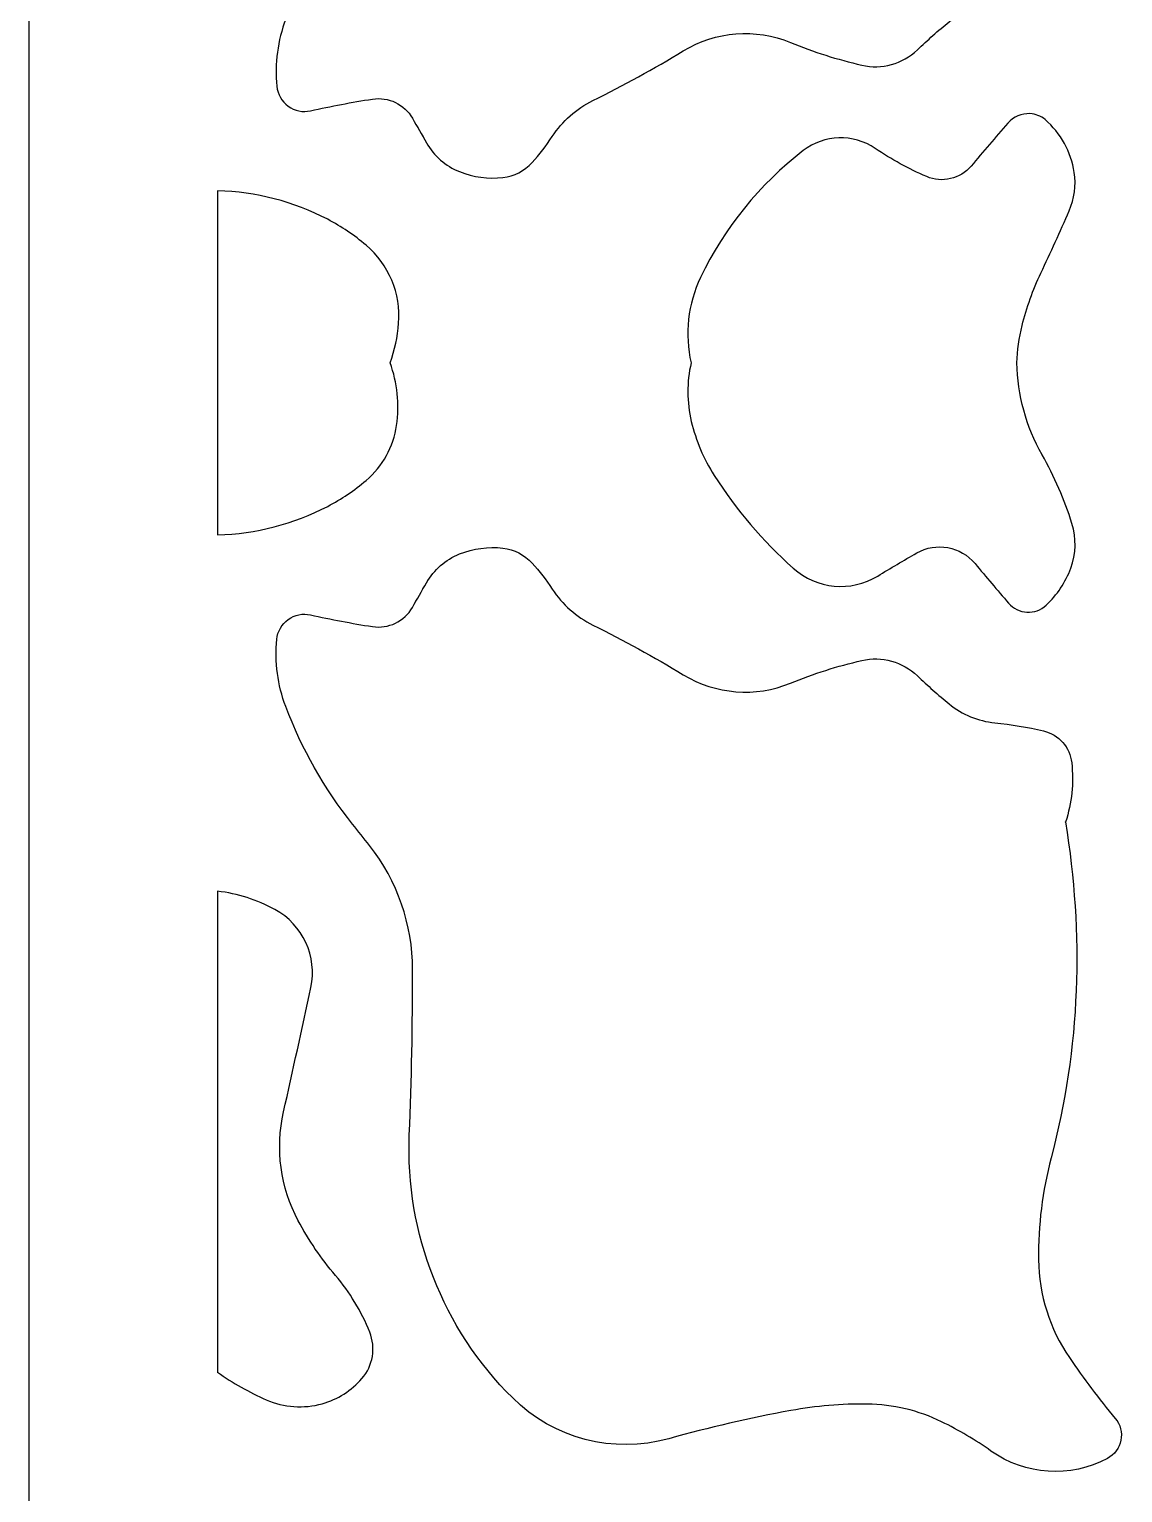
# Model space of a CAD drawing. Header units: centimetres. Extents: x -9.9 to 10.3, y -9.5 to 9.3.
# Drawn here: x -9.882 to -7.76, y -2.347 to 0.491 of the extents above; entities that cross this region are included whole.
import ezdxf

# ---------------------------------------------------------------- set-up
doc = ezdxf.new("R2010")
doc.units = ezdxf.units.CM
doc.header["$MEASUREMENT"] = 0
doc.layers.add('layer 1', color=7, linetype='Continuous')

msp = doc.modelspace()

# ---------------------------------------------------------------- linework, layer by layer
at = {"layer": 'layer 1', "color": 177}
for points, knots in [([(-0.14037, 9.32214), (-0.14037, 9.32214), (-9.88152, 9.32214), (-9.88152, 9.32214), (-9.88152, 9.32214), (-9.88152, 9.32214), (-9.88152, -9.53163), (-9.88152, -9.53163), (-9.88152, -9.53163), (-9.88152, -9.53163), (-0.14037, -9.53163), (-0.14037, -9.53163), (-0.14037, -9.53163), (-0.14037, -9.53163), (-0.14037, 9.32214), (-0.14037, 9.32214)], [0, 0, 0, 0, 0.2, 0.2, 0.2, 0.2, 0.4, 0.4, 0.4, 0.4, 0.6, 0.6, 0.6, 0.6, 1, 1, 1, 1]), ([(-7.87078, 0.73526), (-7.85875, 0.69813), (-7.85472, 0.65886), (-7.85896, 0.62006), (-7.85896, 0.62006), (-7.86223, 0.59), (-7.88411, 0.56524), (-7.91353, 0.55824), (-7.91353, 0.55824), (-7.94465, 0.55086), (-7.97623, 0.54559), (-8.00806, 0.54247), (-8.00806, 0.54247), (-8.04056, 0.53927), (-8.07137, 0.52655), (-8.09664, 0.50587), (-8.09664, 0.50587), (-8.11793, 0.48846), (-8.13852, 0.47022), (-8.15838, 0.45119), (-8.15838, 0.45119), (-8.18696, 0.42379), (-8.22746, 0.41265), (-8.26605, 0.42154), (-8.26605, 0.42154), (-8.31333, 0.43245), (-8.35966, 0.44718), (-8.40456, 0.46559), (-8.40456, 0.46559), (-8.47255, 0.49346), (-8.54967, 0.48744), (-8.61248, 0.4493), (-8.61248, 0.4493), (-8.66957, 0.41464), (-8.72813, 0.38246), (-8.788, 0.35286), (-8.788, 0.35286), (-8.82, 0.33703), (-8.84717, 0.31294), (-8.86671, 0.28305), (-8.86671, 0.28305), (-8.87834, 0.26526), (-8.89138, 0.24842), (-8.9057, 0.2327), (-8.9057, 0.2327), (-8.92046, 0.2165), (-8.9406, 0.20618), (-8.96238, 0.20364), (-8.96238, 0.20364), (-8.99098, 0.20032), (-9.01997, 0.20423), (-9.04667, 0.215), (-9.04667, 0.215), (-9.0737, 0.2259), (-9.09628, 0.24562), (-9.11074, 0.27093), (-9.11074, 0.27093), (-9.11981, 0.2868), (-9.1289, 0.30266), (-9.13801, 0.31851), (-9.13801, 0.31851), (-9.15372, 0.34581), (-9.18457, 0.36063), (-9.21569, 0.35578), (-9.21569, 0.35578), (-9.25592, 0.34953), (-9.29594, 0.34195), (-9.33567, 0.33307), (-9.33567, 0.33307), (-9.35076, 0.32968), (-9.36658, 0.33293), (-9.37912, 0.342), (-9.37912, 0.342), (-9.39165, 0.35107), (-9.39969, 0.36517), (-9.4012, 0.38056), (-9.4012, 0.38056), (-9.40547, 0.42469), (-9.39954, 0.46924), (-9.38389, 0.51072), (-9.38389, 0.51072), (-9.35279, 0.59313), (-9.30901, 0.67021), (-9.25415, 0.73912), (-9.25415, 0.73912), (-9.24317, 0.75291), (-9.23222, 0.76673), (-9.22131, 0.78057), (-9.22131, 0.78057), (-9.16721, 0.84922), (-9.13776, 0.93401), (-9.13771, 1.02142), (-9.13771, 1.02142), (-9.13766, 1.10075), (-9.1402, 1.18006), (-9.14535, 1.25923), (-9.14535, 1.25923), (-9.15052, 1.33867), (-9.14585, 1.41846), (-9.13144, 1.49676), (-9.13144, 1.49676), (-9.10665, 1.63137), (-9.04121, 1.75524), (-8.94401, 1.85162), (-8.94401, 1.85162), (-8.8642, 1.93079), (-8.74791, 1.96102), (-8.6396, 1.93087), (-8.6396, 1.93087), (-8.53275, 1.90109), (-8.4239, 1.87903), (-8.31388, 1.86484), (-8.31388, 1.86484), (-8.2445, 1.8559), (-8.17406, 1.86749), (-8.1112, 1.8982), (-8.1112, 1.8982), (-8.07793, 1.91451), (-8.04601, 1.93346), (-8.01576, 1.95486), (-8.01576, 1.95486), (-7.94913, 2.00202), (-7.86151, 2.00753), (-7.78945, 1.96918), (-7.78945, 1.96918), (-7.77596, 1.96201), (-7.76642, 1.94916), (-7.76345, 1.93417), (-7.76345, 1.93417), (-7.76049, 1.91919), (-7.76449, 1.90359), (-7.77424, 1.89183), (-7.77424, 1.89183), (-7.80578, 1.85386), (-7.83552, 1.81445), (-7.86338, 1.77371), (-7.86338, 1.77371), (-7.90165, 1.71771), (-7.92249, 1.65168), (-7.92327, 1.58387), (-7.92327, 1.58387), (-7.92404, 1.51721), (-7.91579, 1.45077), (-7.89875, 1.38632), (-7.89875, 1.38632), (-7.87073, 1.28036), (-7.85447, 1.17161), (-7.85028, 1.06209), (-7.85028, 1.06209), (-7.84609, 0.95261), (-7.85306, 0.84297), (-7.87107, 0.73491), (-7.87107, 0.73491), (-7.87107, 0.73491), (-7.87078, 0.73526), (-7.87078, 0.73526)], [0, 0, 0, 0, 0.025, 0.025, 0.025, 0.025, 0.05, 0.05, 0.05, 0.05, 0.075, 0.075, 0.075, 0.075, 0.1, 0.1, 0.1, 0.1, 0.125, 0.125, 0.125, 0.125, 0.15, 0.15, 0.15, 0.15, 0.175, 0.175, 0.175, 0.175, 0.2, 0.2, 0.2, 0.2, 0.225, 0.225, 0.225, 0.225, 0.25, 0.25, 0.25, 0.25, 0.275, 0.275, 0.275, 0.275, 0.3, 0.3, 0.3, 0.3, 0.325, 0.325, 0.325, 0.325, 0.35, 0.35, 0.35, 0.35, 0.375, 0.375, 0.375, 0.375, 0.4, 0.4, 0.4, 0.4, 0.425, 0.425, 0.425, 0.425, 0.45, 0.45, 0.45, 0.45, 0.475, 0.475, 0.475, 0.475, 0.5, 0.5, 0.5, 0.5, 0.525, 0.525, 0.525, 0.525, 0.55, 0.55, 0.55, 0.55, 0.575, 0.575, 0.575, 0.575, 0.6, 0.6, 0.6, 0.6, 0.625, 0.625, 0.625, 0.625, 0.65, 0.65, 0.65, 0.65, 0.675, 0.675, 0.675, 0.675, 0.7, 0.7, 0.7, 0.7, 0.725, 0.725, 0.725, 0.725, 0.75, 0.75, 0.75, 0.75, 0.775, 0.775, 0.775, 0.775, 0.8, 0.8, 0.8, 0.8, 0.825, 0.825, 0.825, 0.825, 0.85, 0.85, 0.85, 0.85, 0.875, 0.875, 0.875, 0.875, 0.9, 0.9, 0.9, 0.9, 0.925, 0.925, 0.925, 0.925, 0.95, 0.95, 0.95, 0.95, 1, 1, 1, 1]), ([(-7.96522, -0.15577), (-7.96401, -0.21832), (-7.94723, -0.27955), (-7.91638, -0.33397), (-7.91638, -0.33397), (-7.89237, -0.37633), (-7.87293, -0.42114), (-7.8584, -0.46761), (-7.8584, -0.46761), (-7.84956, -0.49587), (-7.85035, -0.52629), (-7.86063, -0.55406), (-7.86063, -0.55406), (-7.87077, -0.58146), (-7.88721, -0.60611), (-7.90861, -0.62602), (-7.90861, -0.62602), (-7.91863, -0.63535), (-7.93202, -0.64021), (-7.9457, -0.63948), (-7.9457, -0.63948), (-7.95938, -0.63875), (-7.97222, -0.63244), (-7.98119, -0.62208), (-7.98119, -0.62208), (-8.00318, -0.59667), (-8.0249, -0.57101), (-8.04634, -0.54513), (-8.04634, -0.54513), (-8.0741, -0.51164), (-8.12187, -0.50295), (-8.1596, -0.52459), (-8.1596, -0.52459), (-8.18503, -0.53916), (-8.21026, -0.55407), (-8.23528, -0.56932), (-8.23528, -0.56932), (-8.28717, -0.60096), (-8.35373, -0.59482), (-8.39904, -0.5543), (-8.39904, -0.5543), (-8.45807, -0.50147), (-8.50968, -0.44086), (-8.55243, -0.37416), (-8.55243, -0.37416), (-8.57303, -0.34202), (-8.58807, -0.30663), (-8.59692, -0.2695), (-8.59692, -0.2695), (-8.60582, -0.23213), (-8.60595, -0.1932), (-8.59731, -0.15577), (-8.59731, -0.15577), (-8.61018, -0.10017), (-8.60375, -0.0418), (-8.57911, 0.00968), (-8.57911, 0.00968), (-8.53293, 0.10616), (-8.46468, 0.19046), (-8.37995, 0.25574), (-8.37995, 0.25574), (-8.33915, 0.28719), (-8.28273, 0.28892), (-8.24004, 0.2601), (-8.24004, 0.2601), (-8.20857, 0.23884), (-8.17518, 0.22057), (-8.14029, 0.20554), (-8.14029, 0.20554), (-8.11023, 0.19259), (-8.07526, 0.20079), (-8.05413, 0.22579), (-8.05413, 0.22579), (-8.03051, 0.25371), (-8.0067, 0.28147), (-7.98271, 0.30907), (-7.98271, 0.30907), (-7.972, 0.3214), (-7.95625, 0.32818), (-7.93993, 0.32752), (-7.93993, 0.32752), (-7.92915, 0.32709), (-7.91882, 0.32303), (-7.91062, 0.316), (-7.91062, 0.316), (-7.88006, 0.2898), (-7.85995, 0.25345), (-7.85396, 0.21365), (-7.85396, 0.21365), (-7.85016, 0.18835), (-7.85357, 0.16247), (-7.8638, 0.13902), (-7.8638, 0.13902), (-7.88145, 0.09853), (-7.89976, 0.05832), (-7.91871, 0.01841), (-7.91871, 0.01841), (-7.93421, -0.01424), (-7.9464, -0.04837), (-7.9551, -0.08345), (-7.9551, -0.08345), (-7.96093, -0.10715), (-7.96432, -0.13138), (-7.96522, -0.15577)], [0, 0, 0, 0, 0.037037, 0.037037, 0.037037, 0.037037, 0.0740741, 0.0740741, 0.0740741, 0.0740741, 0.1111111, 0.1111111, 0.1111111, 0.1111111, 0.1481481, 0.1481481, 0.1481481, 0.1481481, 0.1851852, 0.1851852, 0.1851852, 0.1851852, 0.2222222, 0.2222222, 0.2222222, 0.2222222, 0.2592593, 0.2592593, 0.2592593, 0.2592593, 0.2962963, 0.2962963, 0.2962963, 0.2962963, 0.3333333, 0.3333333, 0.3333333, 0.3333333, 0.3703704, 0.3703704, 0.3703704, 0.3703704, 0.4074074, 0.4074074, 0.4074074, 0.4074074, 0.4444444, 0.4444444, 0.4444444, 0.4444444, 0.4814815, 0.4814815, 0.4814815, 0.4814815, 0.5185185, 0.5185185, 0.5185185, 0.5185185, 0.5555556, 0.5555556, 0.5555556, 0.5555556, 0.5925926, 0.5925926, 0.5925926, 0.5925926, 0.6296296, 0.6296296, 0.6296296, 0.6296296, 0.6666667, 0.6666667, 0.6666667, 0.6666667, 0.7037037, 0.7037037, 0.7037037, 0.7037037, 0.7407407, 0.7407407, 0.7407407, 0.7407407, 0.7777778, 0.7777778, 0.7777778, 0.7777778, 0.8148148, 0.8148148, 0.8148148, 0.8148148, 0.8518519, 0.8518519, 0.8518519, 0.8518519, 0.8888889, 0.8888889, 0.8888889, 0.8888889, 0.9259259, 0.9259259, 0.9259259, 0.9259259, 1, 1, 1, 1]), ([(-9.51628, -0.15577), (-9.51628, -0.15577), (-9.51628, 0.17795), (-9.51628, 0.17795), (-9.51628, 0.17795), (-9.4417, 0.176), (-9.36853, 0.15705), (-9.30237, 0.12257), (-9.30237, 0.12257), (-9.27586, 0.10854), (-9.25094, 0.09169), (-9.22803, 0.07233), (-9.22803, 0.07233), (-9.18387, 0.03499), (-9.16033, -0.02135), (-9.16478, -0.07901), (-9.16478, -0.07901), (-9.1668, -0.10522), (-9.17234, -0.13104), (-9.18125, -0.15577), (-9.18125, -0.15577), (-9.16726, -0.19458), (-9.16301, -0.23624), (-9.16885, -0.27707), (-9.16885, -0.27707), (-9.17479, -0.31865), (-9.19581, -0.35662), (-9.22787, -0.38376), (-9.22787, -0.38376), (-9.25082, -0.40319), (-9.2758, -0.4201), (-9.30237, -0.43418), (-9.30237, -0.43418), (-9.36856, -0.46858), (-9.44172, -0.4875), (-9.51628, -0.48951), (-9.51628, -0.48951), (-9.51628, -0.48951), (-9.51628, -0.15577), (-9.51628, -0.15577)], [0, 0, 0, 0, 0.0909091, 0.0909091, 0.0909091, 0.0909091, 0.1818182, 0.1818182, 0.1818182, 0.1818182, 0.2727273, 0.2727273, 0.2727273, 0.2727273, 0.3636364, 0.3636364, 0.3636364, 0.3636364, 0.4545455, 0.4545455, 0.4545455, 0.4545455, 0.5454545, 0.5454545, 0.5454545, 0.5454545, 0.6363636, 0.6363636, 0.6363636, 0.6363636, 0.7272727, 0.7272727, 0.7272727, 0.7272727, 0.8181818, 0.8181818, 0.8181818, 0.8181818, 1, 1, 1, 1]), ([(-7.87078, -1.04674), (-7.85874, -1.00966), (-7.8547, -0.97046), (-7.85892, -0.93169), (-7.85892, -0.93169), (-7.86221, -0.90157), (-7.88405, -0.87679), (-7.91353, -0.8698), (-7.91353, -0.8698), (-7.94465, -0.86241), (-7.97623, -0.85713), (-8.00806, -0.85399), (-8.00806, -0.85399), (-8.04054, -0.85079), (-8.07137, -0.83805), (-8.09664, -0.8174), (-8.09664, -0.8174), (-8.11793, -0.8), (-8.13853, -0.78176), (-8.15838, -0.76274), (-8.15838, -0.76274), (-8.187, -0.73534), (-8.22745, -0.7242), (-8.26605, -0.73311), (-8.26605, -0.73311), (-8.31333, -0.74401), (-8.35965, -0.75874), (-8.40455, -0.77713), (-8.40455, -0.77713), (-8.4725, -0.80498), (-8.54969, -0.79891), (-8.61247, -0.76083), (-8.61247, -0.76083), (-8.66959, -0.72618), (-8.72815, -0.69399), (-8.78802, -0.66435), (-8.78802, -0.66435), (-8.81999, -0.64853), (-8.84716, -0.62443), (-8.8667, -0.59458), (-8.8667, -0.59458), (-8.87835, -0.57679), (-8.89139, -0.55996), (-8.9057, -0.54423), (-8.9057, -0.54423), (-8.92047, -0.52802), (-8.94059, -0.5177), (-8.96238, -0.51519), (-8.96238, -0.51519), (-8.99099, -0.51188), (-9.01996, -0.51579), (-9.04666, -0.52657), (-9.04666, -0.52657), (-9.0737, -0.53748), (-9.09627, -0.55717), (-9.11073, -0.58249), (-9.11073, -0.58249), (-9.11982, -0.59838), (-9.12892, -0.61425), (-9.13805, -0.63012), (-9.13805, -0.63012), (-9.15372, -0.65739), (-9.18461, -0.67218), (-9.21569, -0.66736), (-9.21569, -0.66736), (-9.25592, -0.6611), (-9.29593, -0.65351), (-9.33566, -0.6446), (-9.33566, -0.6446), (-9.35078, -0.64122), (-9.36662, -0.6445), (-9.37916, -0.65359), (-9.37916, -0.65359), (-9.3917, -0.66269), (-9.39972, -0.67665), (-9.4012, -0.69207), (-9.4012, -0.69207), (-9.40547, -0.73622), (-9.39955, -0.78074), (-9.38389, -0.82223), (-9.38389, -0.82223), (-9.35278, -0.90466), (-9.30902, -0.98171), (-9.25415, -1.05064), (-9.25415, -1.05064), (-9.24316, -1.06444), (-9.2322, -1.07827), (-9.22128, -1.09212), (-9.22128, -1.09212), (-9.1672, -1.16074), (-9.13776, -1.24561), (-9.1377, -1.33297), (-9.1377, -1.33297), (-9.13764, -1.43979), (-9.13976, -1.5466), (-9.14407, -1.65333), (-9.14407, -1.65333), (-9.15174, -1.84408), (-9.07904, -2.02917), (-8.94351, -2.16362), (-8.94351, -2.16362), (-8.86404, -2.24245), (-8.74851, -2.27262), (-8.64067, -2.24259), (-8.64067, -2.24259), (-8.56251, -2.22085), (-8.48341, -2.20262), (-8.40361, -2.18797), (-8.40361, -2.18797), (-8.35482, -2.17898), (-8.30527, -2.17475), (-8.25566, -2.17535), (-8.25566, -2.17535), (-8.20556, -2.17596), (-8.15621, -2.1877), (-8.1112, -2.20971), (-8.1112, -2.20971), (-8.07784, -2.22605), (-8.04584, -2.24504), (-8.0155, -2.26648), (-8.0155, -2.26648), (-7.9489, -2.31352), (-7.86157, -2.3191), (-7.78957, -2.28082), (-7.78957, -2.28082), (-7.77601, -2.2736), (-7.76643, -2.26066), (-7.76348, -2.24559), (-7.76348, -2.24559), (-7.76054, -2.23052), (-7.76447, -2.215), (-7.7743, -2.20321), (-7.7743, -2.20321), (-7.80583, -2.16531), (-7.83556, -2.12595), (-7.86338, -2.08525), (-7.86338, -2.08525), (-7.90165, -2.02928), (-7.92249, -1.96319), (-7.92327, -1.8954), (-7.92327, -1.8954), (-7.92404, -1.82874), (-7.91579, -1.76228), (-7.89875, -1.69783), (-7.89875, -1.69783), (-7.87073, -1.59185), (-7.85448, -1.48313), (-7.85028, -1.37359), (-7.85028, -1.37359), (-7.84609, -1.2641), (-7.85305, -1.15448), (-7.87107, -1.0464), (-7.87107, -1.0464), (-7.87107, -1.0464), (-7.87078, -1.04674), (-7.87078, -1.04674)], [0, 0, 0, 0, 0.025, 0.025, 0.025, 0.025, 0.05, 0.05, 0.05, 0.05, 0.075, 0.075, 0.075, 0.075, 0.1, 0.1, 0.1, 0.1, 0.125, 0.125, 0.125, 0.125, 0.15, 0.15, 0.15, 0.15, 0.175, 0.175, 0.175, 0.175, 0.2, 0.2, 0.2, 0.2, 0.225, 0.225, 0.225, 0.225, 0.25, 0.25, 0.25, 0.25, 0.275, 0.275, 0.275, 0.275, 0.3, 0.3, 0.3, 0.3, 0.325, 0.325, 0.325, 0.325, 0.35, 0.35, 0.35, 0.35, 0.375, 0.375, 0.375, 0.375, 0.4, 0.4, 0.4, 0.4, 0.425, 0.425, 0.425, 0.425, 0.45, 0.45, 0.45, 0.45, 0.475, 0.475, 0.475, 0.475, 0.5, 0.5, 0.5, 0.5, 0.525, 0.525, 0.525, 0.525, 0.55, 0.55, 0.55, 0.55, 0.575, 0.575, 0.575, 0.575, 0.6, 0.6, 0.6, 0.6, 0.625, 0.625, 0.625, 0.625, 0.65, 0.65, 0.65, 0.65, 0.675, 0.675, 0.675, 0.675, 0.7, 0.7, 0.7, 0.7, 0.725, 0.725, 0.725, 0.725, 0.75, 0.75, 0.75, 0.75, 0.775, 0.775, 0.775, 0.775, 0.8, 0.8, 0.8, 0.8, 0.825, 0.825, 0.825, 0.825, 0.85, 0.85, 0.85, 0.85, 0.875, 0.875, 0.875, 0.875, 0.9, 0.9, 0.9, 0.9, 0.925, 0.925, 0.925, 0.925, 0.95, 0.95, 0.95, 0.95, 1, 1, 1, 1]), ([(-9.51628, -2.11382), (-9.51628, -2.11382), (-9.51628, -1.18069), (-9.51628, -1.18069), (-9.51628, -1.18069), (-9.47729, -1.18535), (-9.43952, -1.19735), (-9.40499, -1.21604), (-9.40499, -1.21604), (-9.35065, -1.24543), (-9.32222, -1.30723), (-9.33515, -1.36764), (-9.33515, -1.36764), (-9.35241, -1.44808), (-9.37008, -1.52843), (-9.38817, -1.60869), (-9.38817, -1.60869), (-9.40427, -1.68017), (-9.39419, -1.75501), (-9.35972, -1.81967), (-9.35972, -1.81967), (-9.33956, -1.85758), (-9.31534, -1.89318), (-9.28748, -1.92585), (-9.28748, -1.92585), (-9.25953, -1.95863), (-9.23707, -1.99573), (-9.22096, -2.03569), (-9.22096, -2.03569), (-9.20868, -2.06614), (-9.21449, -2.10094), (-9.23597, -2.12577), (-9.23597, -2.12577), (-9.25632, -2.14929), (-9.28315, -2.1663), (-9.31309, -2.17468), (-9.31309, -2.17468), (-9.34902, -2.18478), (-9.38735, -2.18209), (-9.42153, -2.1671), (-9.42153, -2.1671), (-9.45479, -2.15252), (-9.48653, -2.13467), (-9.51628, -2.11382)], [0, 0, 0, 0, 0.0833333, 0.0833333, 0.0833333, 0.0833333, 0.1666667, 0.1666667, 0.1666667, 0.1666667, 0.25, 0.25, 0.25, 0.25, 0.3333333, 0.3333333, 0.3333333, 0.3333333, 0.4166667, 0.4166667, 0.4166667, 0.4166667, 0.5, 0.5, 0.5, 0.5, 0.5833333, 0.5833333, 0.5833333, 0.5833333, 0.6666667, 0.6666667, 0.6666667, 0.6666667, 0.75, 0.75, 0.75, 0.75, 0.8333333, 0.8333333, 0.8333333, 0.8333333, 1, 1, 1, 1])]:
    msp.add_open_spline(points, degree=3, knots=knots, dxfattribs=at)
at = {"layer": 'layer 1', "lineweight": 9}
for points, knots in [([(-0.14037, 9.32214), (-0.14037, 9.32214), (-9.88152, 9.32214), (-9.88152, 9.32214), (-9.88152, 9.32214), (-9.88152, 9.32214), (-9.88152, -9.53163), (-9.88152, -9.53163), (-9.88152, -9.53163), (-9.88152, -9.53163), (-0.14037, -9.53163), (-0.14037, -9.53163), (-0.14037, -9.53163), (-0.14037, -9.53163), (-0.14037, 9.32214), (-0.14037, 9.32214)], [0, 0, 0, 0, 0.2, 0.2, 0.2, 0.2, 0.4, 0.4, 0.4, 0.4, 0.6, 0.6, 0.6, 0.6, 1, 1, 1, 1]), ([(-7.87078, 0.73526), (-7.85875, 0.69813), (-7.85472, 0.65886), (-7.85896, 0.62006), (-7.85896, 0.62006), (-7.86223, 0.59), (-7.88411, 0.56524), (-7.91353, 0.55824), (-7.91353, 0.55824), (-7.94465, 0.55086), (-7.97623, 0.54559), (-8.00806, 0.54247), (-8.00806, 0.54247), (-8.04056, 0.53927), (-8.07137, 0.52655), (-8.09664, 0.50587), (-8.09664, 0.50587), (-8.11793, 0.48846), (-8.13852, 0.47022), (-8.15838, 0.45119), (-8.15838, 0.45119), (-8.18696, 0.42379), (-8.22746, 0.41265), (-8.26605, 0.42154), (-8.26605, 0.42154), (-8.31333, 0.43245), (-8.35966, 0.44718), (-8.40456, 0.46559), (-8.40456, 0.46559), (-8.47255, 0.49346), (-8.54967, 0.48744), (-8.61248, 0.4493), (-8.61248, 0.4493), (-8.66957, 0.41464), (-8.72813, 0.38246), (-8.788, 0.35286), (-8.788, 0.35286), (-8.82, 0.33703), (-8.84717, 0.31294), (-8.86671, 0.28305), (-8.86671, 0.28305), (-8.87834, 0.26526), (-8.89138, 0.24842), (-8.9057, 0.2327), (-8.9057, 0.2327), (-8.92046, 0.2165), (-8.9406, 0.20618), (-8.96238, 0.20364), (-8.96238, 0.20364), (-8.99098, 0.20032), (-9.01997, 0.20423), (-9.04667, 0.215), (-9.04667, 0.215), (-9.0737, 0.2259), (-9.09628, 0.24562), (-9.11074, 0.27093), (-9.11074, 0.27093), (-9.11981, 0.2868), (-9.1289, 0.30266), (-9.13801, 0.31851), (-9.13801, 0.31851), (-9.15372, 0.34581), (-9.18457, 0.36063), (-9.21569, 0.35578), (-9.21569, 0.35578), (-9.25592, 0.34953), (-9.29594, 0.34195), (-9.33567, 0.33307), (-9.33567, 0.33307), (-9.35076, 0.32968), (-9.36658, 0.33293), (-9.37912, 0.342), (-9.37912, 0.342), (-9.39165, 0.35107), (-9.39969, 0.36517), (-9.4012, 0.38056), (-9.4012, 0.38056), (-9.40547, 0.42469), (-9.39954, 0.46924), (-9.38389, 0.51072), (-9.38389, 0.51072), (-9.35279, 0.59313), (-9.30901, 0.67021), (-9.25415, 0.73912), (-9.25415, 0.73912), (-9.24317, 0.75291), (-9.23222, 0.76673), (-9.22131, 0.78057), (-9.22131, 0.78057), (-9.16721, 0.84922), (-9.13776, 0.93401), (-9.13771, 1.02142), (-9.13771, 1.02142), (-9.13766, 1.10075), (-9.1402, 1.18006), (-9.14535, 1.25923), (-9.14535, 1.25923), (-9.15052, 1.33867), (-9.14585, 1.41846), (-9.13144, 1.49676), (-9.13144, 1.49676), (-9.10665, 1.63137), (-9.04121, 1.75524), (-8.94401, 1.85162), (-8.94401, 1.85162), (-8.8642, 1.93079), (-8.74791, 1.96102), (-8.6396, 1.93087), (-8.6396, 1.93087), (-8.53275, 1.90109), (-8.4239, 1.87903), (-8.31388, 1.86484), (-8.31388, 1.86484), (-8.2445, 1.8559), (-8.17406, 1.86749), (-8.1112, 1.8982), (-8.1112, 1.8982), (-8.07793, 1.91451), (-8.04601, 1.93346), (-8.01576, 1.95486), (-8.01576, 1.95486), (-7.94913, 2.00202), (-7.86151, 2.00753), (-7.78945, 1.96918), (-7.78945, 1.96918), (-7.77596, 1.96201), (-7.76642, 1.94916), (-7.76345, 1.93417), (-7.76345, 1.93417), (-7.76049, 1.91919), (-7.76449, 1.90359), (-7.77424, 1.89183), (-7.77424, 1.89183), (-7.80578, 1.85386), (-7.83552, 1.81445), (-7.86338, 1.77371), (-7.86338, 1.77371), (-7.90165, 1.71771), (-7.92249, 1.65168), (-7.92327, 1.58387), (-7.92327, 1.58387), (-7.92404, 1.51721), (-7.91579, 1.45077), (-7.89875, 1.38632), (-7.89875, 1.38632), (-7.87073, 1.28036), (-7.85447, 1.17161), (-7.85028, 1.06209), (-7.85028, 1.06209), (-7.84609, 0.95261), (-7.85306, 0.84297), (-7.87107, 0.73491), (-7.87107, 0.73491), (-7.87107, 0.73491), (-7.87078, 0.73526), (-7.87078, 0.73526)], [0, 0, 0, 0, 0.025, 0.025, 0.025, 0.025, 0.05, 0.05, 0.05, 0.05, 0.075, 0.075, 0.075, 0.075, 0.1, 0.1, 0.1, 0.1, 0.125, 0.125, 0.125, 0.125, 0.15, 0.15, 0.15, 0.15, 0.175, 0.175, 0.175, 0.175, 0.2, 0.2, 0.2, 0.2, 0.225, 0.225, 0.225, 0.225, 0.25, 0.25, 0.25, 0.25, 0.275, 0.275, 0.275, 0.275, 0.3, 0.3, 0.3, 0.3, 0.325, 0.325, 0.325, 0.325, 0.35, 0.35, 0.35, 0.35, 0.375, 0.375, 0.375, 0.375, 0.4, 0.4, 0.4, 0.4, 0.425, 0.425, 0.425, 0.425, 0.45, 0.45, 0.45, 0.45, 0.475, 0.475, 0.475, 0.475, 0.5, 0.5, 0.5, 0.5, 0.525, 0.525, 0.525, 0.525, 0.55, 0.55, 0.55, 0.55, 0.575, 0.575, 0.575, 0.575, 0.6, 0.6, 0.6, 0.6, 0.625, 0.625, 0.625, 0.625, 0.65, 0.65, 0.65, 0.65, 0.675, 0.675, 0.675, 0.675, 0.7, 0.7, 0.7, 0.7, 0.725, 0.725, 0.725, 0.725, 0.75, 0.75, 0.75, 0.75, 0.775, 0.775, 0.775, 0.775, 0.8, 0.8, 0.8, 0.8, 0.825, 0.825, 0.825, 0.825, 0.85, 0.85, 0.85, 0.85, 0.875, 0.875, 0.875, 0.875, 0.9, 0.9, 0.9, 0.9, 0.925, 0.925, 0.925, 0.925, 0.95, 0.95, 0.95, 0.95, 1, 1, 1, 1]), ([(-7.96522, -0.15577), (-7.96401, -0.21832), (-7.94723, -0.27955), (-7.91638, -0.33397), (-7.91638, -0.33397), (-7.89237, -0.37633), (-7.87293, -0.42114), (-7.8584, -0.46761), (-7.8584, -0.46761), (-7.84956, -0.49587), (-7.85035, -0.52629), (-7.86063, -0.55406), (-7.86063, -0.55406), (-7.87077, -0.58146), (-7.88721, -0.60611), (-7.90861, -0.62602), (-7.90861, -0.62602), (-7.91863, -0.63535), (-7.93202, -0.64021), (-7.9457, -0.63948), (-7.9457, -0.63948), (-7.95938, -0.63875), (-7.97222, -0.63244), (-7.98119, -0.62208), (-7.98119, -0.62208), (-8.00318, -0.59667), (-8.0249, -0.57101), (-8.04634, -0.54513), (-8.04634, -0.54513), (-8.0741, -0.51164), (-8.12187, -0.50295), (-8.1596, -0.52459), (-8.1596, -0.52459), (-8.18503, -0.53916), (-8.21026, -0.55407), (-8.23528, -0.56932), (-8.23528, -0.56932), (-8.28717, -0.60096), (-8.35373, -0.59482), (-8.39904, -0.5543), (-8.39904, -0.5543), (-8.45807, -0.50147), (-8.50968, -0.44086), (-8.55243, -0.37416), (-8.55243, -0.37416), (-8.57303, -0.34202), (-8.58807, -0.30663), (-8.59692, -0.2695), (-8.59692, -0.2695), (-8.60582, -0.23213), (-8.60595, -0.1932), (-8.59731, -0.15577), (-8.59731, -0.15577), (-8.61018, -0.10017), (-8.60375, -0.0418), (-8.57911, 0.00968), (-8.57911, 0.00968), (-8.53293, 0.10616), (-8.46468, 0.19046), (-8.37995, 0.25574), (-8.37995, 0.25574), (-8.33915, 0.28719), (-8.28273, 0.28892), (-8.24004, 0.2601), (-8.24004, 0.2601), (-8.20857, 0.23884), (-8.17518, 0.22057), (-8.14029, 0.20554), (-8.14029, 0.20554), (-8.11023, 0.19259), (-8.07526, 0.20079), (-8.05413, 0.22579), (-8.05413, 0.22579), (-8.03051, 0.25371), (-8.0067, 0.28147), (-7.98271, 0.30907), (-7.98271, 0.30907), (-7.972, 0.3214), (-7.95625, 0.32818), (-7.93993, 0.32752), (-7.93993, 0.32752), (-7.92915, 0.32709), (-7.91882, 0.32303), (-7.91062, 0.316), (-7.91062, 0.316), (-7.88006, 0.2898), (-7.85995, 0.25345), (-7.85396, 0.21365), (-7.85396, 0.21365), (-7.85016, 0.18835), (-7.85357, 0.16247), (-7.8638, 0.13902), (-7.8638, 0.13902), (-7.88145, 0.09853), (-7.89976, 0.05832), (-7.91871, 0.01841), (-7.91871, 0.01841), (-7.93421, -0.01424), (-7.9464, -0.04837), (-7.9551, -0.08345), (-7.9551, -0.08345), (-7.96093, -0.10715), (-7.96432, -0.13138), (-7.96522, -0.15577)], [0, 0, 0, 0, 0.037037, 0.037037, 0.037037, 0.037037, 0.0740741, 0.0740741, 0.0740741, 0.0740741, 0.1111111, 0.1111111, 0.1111111, 0.1111111, 0.1481481, 0.1481481, 0.1481481, 0.1481481, 0.1851852, 0.1851852, 0.1851852, 0.1851852, 0.2222222, 0.2222222, 0.2222222, 0.2222222, 0.2592593, 0.2592593, 0.2592593, 0.2592593, 0.2962963, 0.2962963, 0.2962963, 0.2962963, 0.3333333, 0.3333333, 0.3333333, 0.3333333, 0.3703704, 0.3703704, 0.3703704, 0.3703704, 0.4074074, 0.4074074, 0.4074074, 0.4074074, 0.4444444, 0.4444444, 0.4444444, 0.4444444, 0.4814815, 0.4814815, 0.4814815, 0.4814815, 0.5185185, 0.5185185, 0.5185185, 0.5185185, 0.5555556, 0.5555556, 0.5555556, 0.5555556, 0.5925926, 0.5925926, 0.5925926, 0.5925926, 0.6296296, 0.6296296, 0.6296296, 0.6296296, 0.6666667, 0.6666667, 0.6666667, 0.6666667, 0.7037037, 0.7037037, 0.7037037, 0.7037037, 0.7407407, 0.7407407, 0.7407407, 0.7407407, 0.7777778, 0.7777778, 0.7777778, 0.7777778, 0.8148148, 0.8148148, 0.8148148, 0.8148148, 0.8518519, 0.8518519, 0.8518519, 0.8518519, 0.8888889, 0.8888889, 0.8888889, 0.8888889, 0.9259259, 0.9259259, 0.9259259, 0.9259259, 1, 1, 1, 1]), ([(-9.51628, -0.15577), (-9.51628, -0.15577), (-9.51628, 0.17795), (-9.51628, 0.17795), (-9.51628, 0.17795), (-9.4417, 0.176), (-9.36853, 0.15705), (-9.30237, 0.12257), (-9.30237, 0.12257), (-9.27586, 0.10854), (-9.25094, 0.09169), (-9.22803, 0.07233), (-9.22803, 0.07233), (-9.18387, 0.03499), (-9.16033, -0.02135), (-9.16478, -0.07901), (-9.16478, -0.07901), (-9.1668, -0.10522), (-9.17234, -0.13104), (-9.18125, -0.15577), (-9.18125, -0.15577), (-9.16726, -0.19458), (-9.16301, -0.23624), (-9.16885, -0.27707), (-9.16885, -0.27707), (-9.17479, -0.31865), (-9.19581, -0.35662), (-9.22787, -0.38376), (-9.22787, -0.38376), (-9.25082, -0.40319), (-9.2758, -0.4201), (-9.30237, -0.43418), (-9.30237, -0.43418), (-9.36856, -0.46858), (-9.44172, -0.4875), (-9.51628, -0.48951), (-9.51628, -0.48951), (-9.51628, -0.48951), (-9.51628, -0.15577), (-9.51628, -0.15577)], [0, 0, 0, 0, 0.0909091, 0.0909091, 0.0909091, 0.0909091, 0.1818182, 0.1818182, 0.1818182, 0.1818182, 0.2727273, 0.2727273, 0.2727273, 0.2727273, 0.3636364, 0.3636364, 0.3636364, 0.3636364, 0.4545455, 0.4545455, 0.4545455, 0.4545455, 0.5454545, 0.5454545, 0.5454545, 0.5454545, 0.6363636, 0.6363636, 0.6363636, 0.6363636, 0.7272727, 0.7272727, 0.7272727, 0.7272727, 0.8181818, 0.8181818, 0.8181818, 0.8181818, 1, 1, 1, 1]), ([(-7.87078, -1.04674), (-7.85874, -1.00966), (-7.8547, -0.97046), (-7.85892, -0.93169), (-7.85892, -0.93169), (-7.86221, -0.90157), (-7.88405, -0.87679), (-7.91353, -0.8698), (-7.91353, -0.8698), (-7.94465, -0.86241), (-7.97623, -0.85713), (-8.00806, -0.85399), (-8.00806, -0.85399), (-8.04054, -0.85079), (-8.07137, -0.83805), (-8.09664, -0.8174), (-8.09664, -0.8174), (-8.11793, -0.8), (-8.13853, -0.78176), (-8.15838, -0.76274), (-8.15838, -0.76274), (-8.187, -0.73534), (-8.22745, -0.7242), (-8.26605, -0.73311), (-8.26605, -0.73311), (-8.31333, -0.74401), (-8.35965, -0.75874), (-8.40455, -0.77713), (-8.40455, -0.77713), (-8.4725, -0.80498), (-8.54969, -0.79891), (-8.61247, -0.76083), (-8.61247, -0.76083), (-8.66959, -0.72618), (-8.72815, -0.69399), (-8.78802, -0.66435), (-8.78802, -0.66435), (-8.81999, -0.64853), (-8.84716, -0.62443), (-8.8667, -0.59458), (-8.8667, -0.59458), (-8.87835, -0.57679), (-8.89139, -0.55996), (-8.9057, -0.54423), (-8.9057, -0.54423), (-8.92047, -0.52802), (-8.94059, -0.5177), (-8.96238, -0.51519), (-8.96238, -0.51519), (-8.99099, -0.51188), (-9.01996, -0.51579), (-9.04666, -0.52657), (-9.04666, -0.52657), (-9.0737, -0.53748), (-9.09627, -0.55717), (-9.11073, -0.58249), (-9.11073, -0.58249), (-9.11982, -0.59838), (-9.12892, -0.61425), (-9.13805, -0.63012), (-9.13805, -0.63012), (-9.15372, -0.65739), (-9.18461, -0.67218), (-9.21569, -0.66736), (-9.21569, -0.66736), (-9.25592, -0.6611), (-9.29593, -0.65351), (-9.33566, -0.6446), (-9.33566, -0.6446), (-9.35078, -0.64122), (-9.36662, -0.6445), (-9.37916, -0.65359), (-9.37916, -0.65359), (-9.3917, -0.66269), (-9.39972, -0.67665), (-9.4012, -0.69207), (-9.4012, -0.69207), (-9.40547, -0.73622), (-9.39955, -0.78074), (-9.38389, -0.82223), (-9.38389, -0.82223), (-9.35278, -0.90466), (-9.30902, -0.98171), (-9.25415, -1.05064), (-9.25415, -1.05064), (-9.24316, -1.06444), (-9.2322, -1.07827), (-9.22128, -1.09212), (-9.22128, -1.09212), (-9.1672, -1.16074), (-9.13776, -1.24561), (-9.1377, -1.33297), (-9.1377, -1.33297), (-9.13764, -1.43979), (-9.13976, -1.5466), (-9.14407, -1.65333), (-9.14407, -1.65333), (-9.15174, -1.84408), (-9.07904, -2.02917), (-8.94351, -2.16362), (-8.94351, -2.16362), (-8.86404, -2.24245), (-8.74851, -2.27262), (-8.64067, -2.24259), (-8.64067, -2.24259), (-8.56251, -2.22085), (-8.48341, -2.20262), (-8.40361, -2.18797), (-8.40361, -2.18797), (-8.35482, -2.17898), (-8.30527, -2.17475), (-8.25566, -2.17535), (-8.25566, -2.17535), (-8.20556, -2.17596), (-8.15621, -2.1877), (-8.1112, -2.20971), (-8.1112, -2.20971), (-8.07784, -2.22605), (-8.04584, -2.24504), (-8.0155, -2.26648), (-8.0155, -2.26648), (-7.9489, -2.31352), (-7.86157, -2.3191), (-7.78957, -2.28082), (-7.78957, -2.28082), (-7.77601, -2.2736), (-7.76643, -2.26066), (-7.76348, -2.24559), (-7.76348, -2.24559), (-7.76054, -2.23052), (-7.76447, -2.215), (-7.7743, -2.20321), (-7.7743, -2.20321), (-7.80583, -2.16531), (-7.83556, -2.12595), (-7.86338, -2.08525), (-7.86338, -2.08525), (-7.90165, -2.02928), (-7.92249, -1.96319), (-7.92327, -1.8954), (-7.92327, -1.8954), (-7.92404, -1.82874), (-7.91579, -1.76228), (-7.89875, -1.69783), (-7.89875, -1.69783), (-7.87073, -1.59185), (-7.85448, -1.48313), (-7.85028, -1.37359), (-7.85028, -1.37359), (-7.84609, -1.2641), (-7.85305, -1.15448), (-7.87107, -1.0464), (-7.87107, -1.0464), (-7.87107, -1.0464), (-7.87078, -1.04674), (-7.87078, -1.04674)], [0, 0, 0, 0, 0.025, 0.025, 0.025, 0.025, 0.05, 0.05, 0.05, 0.05, 0.075, 0.075, 0.075, 0.075, 0.1, 0.1, 0.1, 0.1, 0.125, 0.125, 0.125, 0.125, 0.15, 0.15, 0.15, 0.15, 0.175, 0.175, 0.175, 0.175, 0.2, 0.2, 0.2, 0.2, 0.225, 0.225, 0.225, 0.225, 0.25, 0.25, 0.25, 0.25, 0.275, 0.275, 0.275, 0.275, 0.3, 0.3, 0.3, 0.3, 0.325, 0.325, 0.325, 0.325, 0.35, 0.35, 0.35, 0.35, 0.375, 0.375, 0.375, 0.375, 0.4, 0.4, 0.4, 0.4, 0.425, 0.425, 0.425, 0.425, 0.45, 0.45, 0.45, 0.45, 0.475, 0.475, 0.475, 0.475, 0.5, 0.5, 0.5, 0.5, 0.525, 0.525, 0.525, 0.525, 0.55, 0.55, 0.55, 0.55, 0.575, 0.575, 0.575, 0.575, 0.6, 0.6, 0.6, 0.6, 0.625, 0.625, 0.625, 0.625, 0.65, 0.65, 0.65, 0.65, 0.675, 0.675, 0.675, 0.675, 0.7, 0.7, 0.7, 0.7, 0.725, 0.725, 0.725, 0.725, 0.75, 0.75, 0.75, 0.75, 0.775, 0.775, 0.775, 0.775, 0.8, 0.8, 0.8, 0.8, 0.825, 0.825, 0.825, 0.825, 0.85, 0.85, 0.85, 0.85, 0.875, 0.875, 0.875, 0.875, 0.9, 0.9, 0.9, 0.9, 0.925, 0.925, 0.925, 0.925, 0.95, 0.95, 0.95, 0.95, 1, 1, 1, 1]), ([(-9.51628, -2.11382), (-9.51628, -2.11382), (-9.51628, -1.18069), (-9.51628, -1.18069), (-9.51628, -1.18069), (-9.47729, -1.18535), (-9.43952, -1.19735), (-9.40499, -1.21604), (-9.40499, -1.21604), (-9.35065, -1.24543), (-9.32222, -1.30723), (-9.33515, -1.36764), (-9.33515, -1.36764), (-9.35241, -1.44808), (-9.37008, -1.52843), (-9.38817, -1.60869), (-9.38817, -1.60869), (-9.40427, -1.68017), (-9.39419, -1.75501), (-9.35972, -1.81967), (-9.35972, -1.81967), (-9.33956, -1.85758), (-9.31534, -1.89318), (-9.28748, -1.92585), (-9.28748, -1.92585), (-9.25953, -1.95863), (-9.23707, -1.99573), (-9.22096, -2.03569), (-9.22096, -2.03569), (-9.20868, -2.06614), (-9.21449, -2.10094), (-9.23597, -2.12577), (-9.23597, -2.12577), (-9.25632, -2.14929), (-9.28315, -2.1663), (-9.31309, -2.17468), (-9.31309, -2.17468), (-9.34902, -2.18478), (-9.38735, -2.18209), (-9.42153, -2.1671), (-9.42153, -2.1671), (-9.45479, -2.15252), (-9.48653, -2.13467), (-9.51628, -2.11382)], [0, 0, 0, 0, 0.0833333, 0.0833333, 0.0833333, 0.0833333, 0.1666667, 0.1666667, 0.1666667, 0.1666667, 0.25, 0.25, 0.25, 0.25, 0.3333333, 0.3333333, 0.3333333, 0.3333333, 0.4166667, 0.4166667, 0.4166667, 0.4166667, 0.5, 0.5, 0.5, 0.5, 0.5833333, 0.5833333, 0.5833333, 0.5833333, 0.6666667, 0.6666667, 0.6666667, 0.6666667, 0.75, 0.75, 0.75, 0.75, 0.8333333, 0.8333333, 0.8333333, 0.8333333, 1, 1, 1, 1])]:
    msp.add_open_spline(points, degree=3, knots=knots, dxfattribs=at)

doc.saveas('drawing.dxf')
